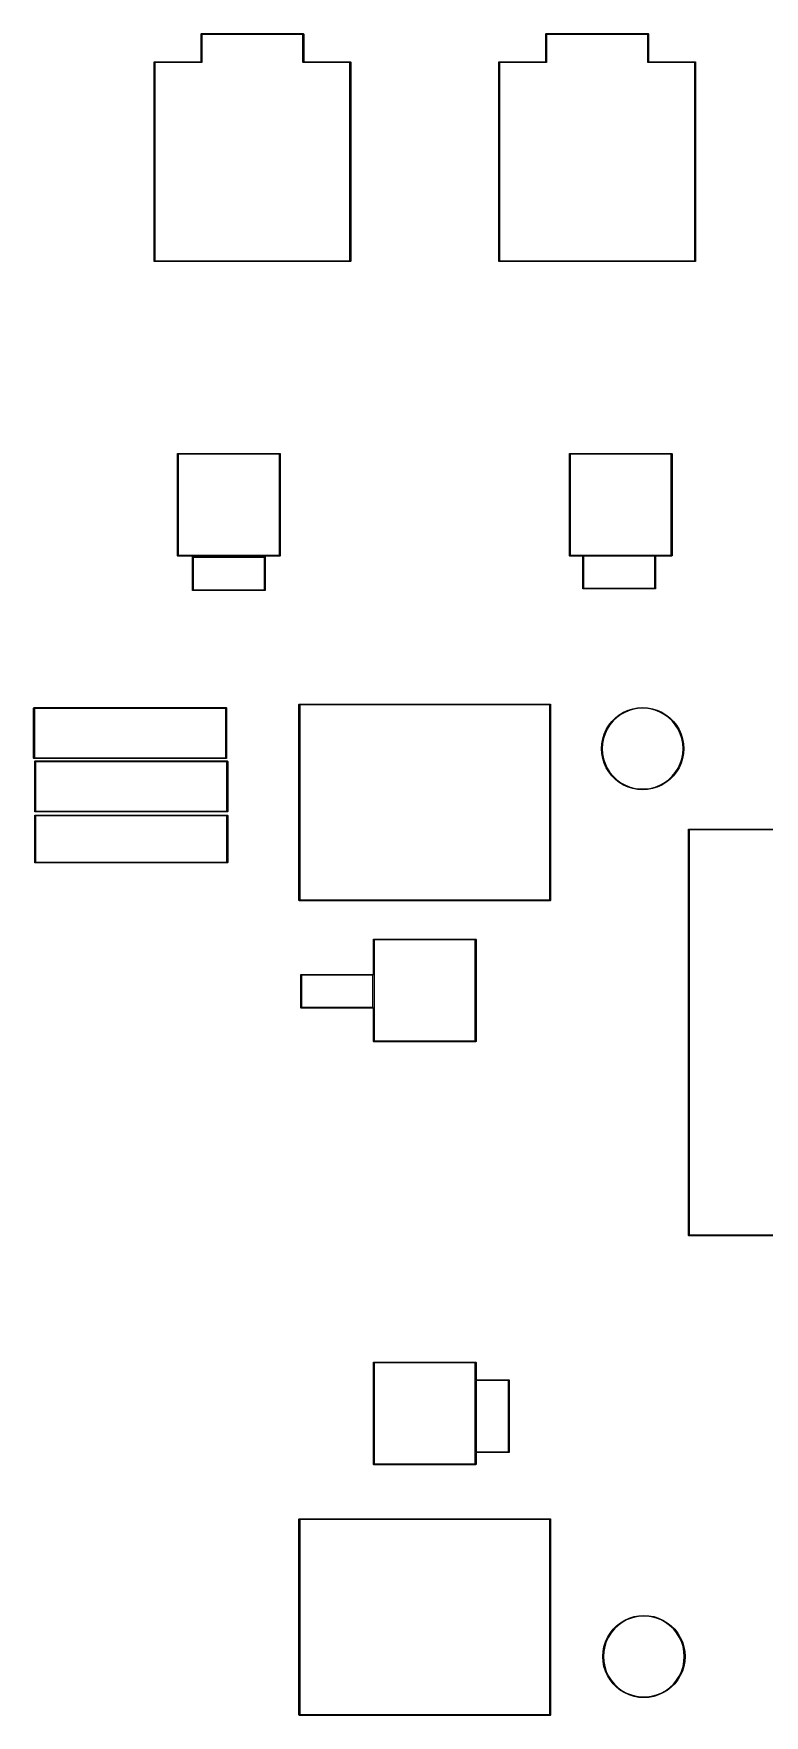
# Model space of a CAD drawing. Extents: x 0.56 to 7.71, y -4.93 to -0.64.
# Drawn here: x 3.151 to 4.987, y -4.932 to -0.706 of the extents above; entities that cross this region are included whole.
import ezdxf

# ---------------------------------------------------------------- set-up
doc = ezdxf.new("R2010")
doc.units = 0
doc.header["$MEASUREMENT"] = 0
doc.layers.add('BLACK', color=7, linetype='CONTINUOUS')

msp = doc.modelspace()

# ---------------------------------------------------------------- linework, layer by layer
at = {"layer": 'BLACK', "linetype": 'CONTINUOUS'}
for p, q in [((3.57185, -0.706693), (3.57214, -0.705997)), ((3.57185, -0.776575), (3.57185, -0.706693)), ((3.57214, -0.705997), (3.57283, -0.705709)), ((3.57283, -0.705709), (3.82874, -0.705709)), ((3.57382, -0.707677), (3.57382, -0.777559)), ((3.82776, -0.707677), (3.57382, -0.707677)), ((3.82776, -0.777559), (3.82776, -0.707677)), ((3.82874, -0.705709), (3.82944, -0.705997)), ((3.82944, -0.705997), (3.82972, -0.706693)), ((3.82972, -0.706693), (3.82972, -0.776575)), ((4.43799, -0.706693), (4.43828, -0.705997)), ((4.43799, -0.776575), (4.43799, -0.706693)), ((4.43828, -0.705997), (4.43898, -0.705709)), ((4.43898, -0.705709), (4.69488, -0.705709)), ((4.43996, -0.707677), (4.43996, -0.777559)), ((4.6939, -0.707677), (4.43996, -0.707677)), ((4.6939, -0.777559), (4.6939, -0.707677)), ((4.69488, -0.705709), (4.69558, -0.705997)), ((4.69558, -0.705997), (4.69587, -0.706693)), ((4.69587, -0.706693), (4.69587, -0.776575)), ((3.45374, -0.777559), (3.45403, -0.776863)), ((3.45374, -0.787402), (3.45374, -0.777559)), ((3.45374, -1.27756), (3.45374, -0.787402)), ((3.45403, -0.776863), (3.45472, -0.776575)), ((3.45472, -0.776575), (3.57185, -0.776575)), ((3.57283, -0.778543), (3.45571, -0.778543)), ((3.45571, -0.778543), (3.45571, -0.787402)), ((3.45571, -0.787402), (3.45571, -1.27657)), ((3.57353, -0.778255), (3.57283, -0.778543)), ((3.57382, -0.777559), (3.57353, -0.778255)), ((3.82804, -0.778255), (3.82776, -0.777559)), ((3.82874, -0.778543), (3.82804, -0.778255)), ((3.94587, -0.778543), (3.82874, -0.778543)), ((3.82972, -0.776575), (3.94685, -0.776575)), ((3.94587, -1.27657), (3.94587, -0.778543)), ((3.94685, -0.776575), (3.94755, -0.776863)), ((3.94755, -0.776863), (3.94783, -0.777559)), ((3.94783, -0.777559), (3.94783, -1.27756)), ((4.31988, -0.777559), (4.32017, -0.776863)), ((4.31988, -0.787402), (4.31988, -0.777559)), ((4.31988, -1.27756), (4.31988, -0.787402)), ((4.32017, -0.776863), (4.32087, -0.776575)), ((4.32087, -0.776575), (4.43799, -0.776575)), ((4.43898, -0.778543), (4.32185, -0.778543)), ((4.32185, -0.778543), (4.32185, -0.787402)), ((4.32185, -0.787402), (4.32185, -1.27657)), ((4.43967, -0.778255), (4.43898, -0.778543)), ((4.43996, -0.777559), (4.43967, -0.778255)), ((4.69419, -0.778255), (4.6939, -0.777559)), ((4.69488, -0.778543), (4.69419, -0.778255)), ((4.81201, -0.778543), (4.69488, -0.778543)), ((4.69587, -0.776575), (4.81299, -0.776575)), ((4.81201, -1.27657), (4.81201, -0.778543)), ((4.81299, -0.776575), (4.81369, -0.776863)), ((4.81369, -0.776863), (4.81398, -0.777559)), ((4.81398, -0.777559), (4.81398, -1.27756)), ((3.45403, -1.27826), (3.45374, -1.27756)), ((3.45472, -1.27854), (3.45403, -1.27826)), ((3.94685, -1.27854), (3.45472, -1.27854)), ((3.45571, -1.27657), (3.94587, -1.27657)), ((3.94755, -1.27826), (3.94685, -1.27854)), ((3.94783, -1.27756), (3.94755, -1.27826)), ((4.32017, -1.27826), (4.31988, -1.27756)), ((4.32087, -1.27854), (4.32017, -1.27826)), ((4.81299, -1.27854), (4.32087, -1.27854)), ((4.32185, -1.27657), (4.81201, -1.27657)), ((4.81369, -1.27826), (4.81299, -1.27854)), ((4.81398, -1.27756), (4.81369, -1.27826)), ((3.5128, -1.76181), (3.51308, -1.76112)), ((3.5128, -2.01772), (3.5128, -1.76181)), ((3.51308, -1.76112), (3.51378, -1.76083)), ((3.51378, -1.76083), (3.76969, -1.76083)), ((3.51476, -1.7628), (3.51476, -2.01673)), ((3.7687, -1.7628), (3.51476, -1.7628)), ((3.7687, -2.01673), (3.7687, -1.7628)), ((3.76969, -1.76083), (3.77038, -1.76112)), ((3.77038, -1.76112), (3.77067, -1.76181)), ((3.77067, -1.76181), (3.77067, -2.01772)), ((4.49705, -1.76181), (4.49734, -1.76112)), ((4.49705, -2.01772), (4.49705, -1.76181)), ((4.49734, -1.76112), (4.49803, -1.76083)), ((4.49803, -1.76083), (4.75394, -1.76083)), ((4.49902, -1.7628), (4.49902, -2.01673)), ((4.75295, -1.7628), (4.49902, -1.7628)), ((4.75295, -2.01673), (4.75295, -1.7628)), ((4.75394, -1.76083), (4.75463, -1.76112)), ((4.75463, -1.76112), (4.75492, -1.76181)), ((4.75492, -1.76181), (4.75492, -2.01772)), ((3.51308, -2.01841), (3.5128, -2.01772)), ((3.51378, -2.0187), (3.51308, -2.01841)), ((3.76969, -2.0187), (3.51378, -2.0187)), ((3.51476, -2.01673), (3.7687, -2.01673)), ((3.5502, -2.02165), (3.55049, -2.02096)), ((3.5502, -2.10433), (3.5502, -2.02165)), ((3.55049, -2.02096), (3.55118, -2.02067)), ((3.55118, -2.02067), (3.73228, -2.02067)), ((3.55217, -2.02264), (3.55217, -2.10335)), ((3.7313, -2.02264), (3.55217, -2.02264)), ((3.7313, -2.10335), (3.7313, -2.02264)), ((3.73228, -2.02067), (3.73298, -2.02096)), ((3.73298, -2.02096), (3.73327, -2.02165)), ((3.73327, -2.02165), (3.73327, -2.10433)), ((3.77038, -2.01841), (3.76969, -2.0187)), ((3.77067, -2.01772), (3.77038, -2.01841)), ((4.49734, -2.01841), (4.49705, -2.01772)), ((4.49803, -2.0187), (4.49734, -2.01841)), ((4.53051, -2.0187), (4.49803, -2.0187)), ((4.49902, -2.01673), (4.75295, -2.01673)), ((4.53051, -2.10039), (4.53051, -2.0187)), ((4.53248, -2.0187), (4.53248, -2.09941)), ((4.71161, -2.0187), (4.53248, -2.0187)), ((4.71161, -2.09941), (4.71161, -2.0187)), ((4.75394, -2.0187), (4.71358, -2.0187)), ((4.71358, -2.0187), (4.71358, -2.10039)), ((4.75463, -2.01841), (4.75394, -2.0187)), ((4.75492, -2.01772), (4.75463, -2.01841)), ((3.55049, -2.10503), (3.5502, -2.10433)), ((3.55118, -2.10531), (3.55049, -2.10503)), ((3.73228, -2.10531), (3.55118, -2.10531)), ((3.55217, -2.10335), (3.7313, -2.10335)), ((3.73298, -2.10503), (3.73228, -2.10531)), ((3.73327, -2.10433), (3.73298, -2.10503)), ((4.5308, -2.10109), (4.53051, -2.10039)), ((4.5315, -2.10138), (4.5308, -2.10109)), ((4.7126, -2.10138), (4.5315, -2.10138)), ((4.53248, -2.09941), (4.71161, -2.09941)), ((4.71329, -2.10109), (4.7126, -2.10138)), ((4.71358, -2.10039), (4.71329, -2.10109)), ((3.15138, -2.40059), (3.15167, -2.39989)), ((3.15138, -2.52657), (3.15138, -2.40059)), ((3.15167, -2.39989), (3.15236, -2.39961)), ((3.15236, -2.39961), (3.63504, -2.39961)), ((3.15335, -2.40157), (3.15335, -2.52559)), ((3.63406, -2.40157), (3.15335, -2.40157)), ((3.63406, -2.52559), (3.63406, -2.40157)), ((3.63504, -2.39961), (3.63574, -2.39989)), ((3.63574, -2.39989), (3.63602, -2.40059)), ((3.63602, -2.40059), (3.63602, -2.52657)), ((3.81791, -2.39173), (3.8182, -2.39104)), ((3.81791, -2.88386), (3.81791, -2.39173)), ((3.8182, -2.39104), (3.8189, -2.39075)), ((3.8189, -2.39075), (4.44882, -2.39075)), ((3.81988, -2.39272), (3.81988, -2.88287)), ((4.44783, -2.39272), (3.81988, -2.39272)), ((4.44783, -2.88287), (4.44783, -2.39272)), ((4.44882, -2.39075), (4.44951, -2.39104)), ((4.44951, -2.39104), (4.4498, -2.39173)), ((4.4498, -2.39173), (4.4498, -2.88386)), ((4.63307, -2.41107), (4.64446, -2.40595)), ((4.64971, -2.40598), (4.63785, -2.41067)), ((4.64446, -2.40595), (4.65637, -2.40224)), ((4.66207, -2.4028), (4.64971, -2.40598)), ((4.65637, -2.40224), (4.66865, -2.39999)), ((4.67472, -2.4012), (4.66207, -2.4028)), ((4.66865, -2.39999), (4.6811, -2.39924)), ((4.68748, -2.4012), (4.67472, -2.4012)), ((4.6811, -2.39924), (4.69356, -2.39999)), ((4.70014, -2.4028), (4.68748, -2.4012)), ((4.69356, -2.39999), (4.70583, -2.40224)), ((4.71249, -2.40598), (4.70014, -2.4028)), ((4.70583, -2.40224), (4.71775, -2.40595)), ((4.72435, -2.41067), (4.71249, -2.40598)), ((4.71775, -2.40595), (4.72913, -2.41107)), ((4.58959, -2.45456), (4.59605, -2.44388)), ((4.59892, -2.44288), (4.59209, -2.45365)), ((4.59605, -2.44388), (4.60375, -2.43405)), ((4.60705, -2.43305), (4.59892, -2.44288)), ((4.60375, -2.43405), (4.61257, -2.42523)), ((4.61635, -2.42432), (4.60705, -2.43305)), ((4.61257, -2.42523), (4.62239, -2.41753)), ((4.62667, -2.41682), (4.61635, -2.42432)), ((4.62239, -2.41753), (4.63307, -2.41107)), ((4.63785, -2.41067), (4.62667, -2.41682)), ((4.73553, -2.41682), (4.72435, -2.41067)), ((4.72913, -2.41107), (4.73981, -2.41753)), ((4.74585, -2.42432), (4.73553, -2.41682)), ((4.73981, -2.41753), (4.74963, -2.42523)), ((4.75515, -2.43305), (4.74585, -2.42432)), ((4.74963, -2.42523), (4.75846, -2.43405)), ((4.76328, -2.44288), (4.75515, -2.43305)), ((4.75846, -2.43405), (4.76615, -2.44388)), ((4.77012, -2.45365), (4.76328, -2.44288)), ((4.76615, -2.44388), (4.77261, -2.45456)), ((4.57776, -2.50258), (4.57851, -2.49013)), ((4.57851, -2.49013), (4.58076, -2.47785)), ((4.58032, -2.48985), (4.57952, -2.50258)), ((4.58272, -2.47732), (4.58032, -2.48985)), ((4.58076, -2.47785), (4.58447, -2.46594)), ((4.58666, -2.46519), (4.58272, -2.47732)), ((4.58447, -2.46594), (4.58959, -2.45456)), ((4.59209, -2.45365), (4.58666, -2.46519)), ((4.77555, -2.46519), (4.77012, -2.45365)), ((4.77261, -2.45456), (4.77773, -2.46594)), ((4.77949, -2.47732), (4.77555, -2.46519)), ((4.77773, -2.46594), (4.78145, -2.47785)), ((4.78188, -2.48985), (4.77949, -2.47732)), ((4.78145, -2.47785), (4.7837, -2.49013)), ((4.78268, -2.50258), (4.78188, -2.48985)), ((4.7837, -2.49013), (4.78445, -2.50258)), ((3.15167, -2.52727), (3.15138, -2.52657)), ((3.15236, -2.52756), (3.15167, -2.52727)), ((3.63504, -2.52756), (3.15236, -2.52756)), ((3.15335, -2.52559), (3.63406, -2.52559)), ((3.15413, -2.53465), (3.15442, -2.53395)), ((3.15413, -2.66063), (3.15413, -2.53465)), ((3.15442, -2.53395), (3.15512, -2.53366)), ((3.15512, -2.53366), (3.6378, -2.53366)), ((3.1561, -2.53563), (3.1561, -2.65965)), ((3.63681, -2.53563), (3.1561, -2.53563)), ((3.63574, -2.52727), (3.63504, -2.52756)), ((3.63602, -2.52657), (3.63574, -2.52727)), ((3.63681, -2.65965), (3.63681, -2.53563)), ((3.6378, -2.53366), (3.63849, -2.53395)), ((3.63849, -2.53395), (3.63878, -2.53465)), ((3.63878, -2.53465), (3.63878, -2.66063)), ((4.57851, -2.51504), (4.57776, -2.50258)), ((4.58076, -2.52732), (4.57851, -2.51504)), ((4.57952, -2.50258), (4.58032, -2.51531)), ((4.58032, -2.51531), (4.58272, -2.52784)), ((4.58447, -2.53923), (4.58076, -2.52732)), ((4.58272, -2.52784), (4.58666, -2.53998)), ((4.77555, -2.53998), (4.77949, -2.52784)), ((4.78145, -2.52732), (4.77773, -2.53923)), ((4.77949, -2.52784), (4.78188, -2.51531)), ((4.7837, -2.51504), (4.78145, -2.52732)), ((4.78188, -2.51531), (4.78268, -2.50258)), ((4.78445, -2.50258), (4.7837, -2.51504)), ((4.58959, -2.55061), (4.58447, -2.53923)), ((4.58666, -2.53998), (4.59209, -2.55152)), ((4.59605, -2.56129), (4.58959, -2.55061)), ((4.59209, -2.55152), (4.59892, -2.56229)), ((4.60375, -2.57111), (4.59605, -2.56129)), ((4.59892, -2.56229), (4.60705, -2.57212)), ((4.61257, -2.57994), (4.60375, -2.57111)), ((4.60705, -2.57212), (4.61635, -2.58085)), ((4.74585, -2.58085), (4.75515, -2.57212)), ((4.75846, -2.57111), (4.74963, -2.57994)), ((4.75515, -2.57212), (4.76328, -2.56229)), ((4.76615, -2.56129), (4.75846, -2.57111)), ((4.76328, -2.56229), (4.77012, -2.55152)), ((4.77261, -2.55061), (4.76615, -2.56129)), ((4.77012, -2.55152), (4.77555, -2.53998)), ((4.77773, -2.53923), (4.77261, -2.55061)), ((4.62239, -2.58764), (4.61257, -2.57994)), ((4.61635, -2.58085), (4.62667, -2.58835)), ((4.63307, -2.59409), (4.62239, -2.58764)), ((4.62667, -2.58835), (4.63785, -2.59449)), ((4.64446, -2.59921), (4.63307, -2.59409)), ((4.63785, -2.59449), (4.64971, -2.59919)), ((4.65637, -2.60293), (4.64446, -2.59921)), ((4.64971, -2.59919), (4.66207, -2.60236)), ((4.66865, -2.60518), (4.65637, -2.60293)), ((4.66207, -2.60236), (4.67472, -2.60396)), ((4.6811, -2.60593), (4.66865, -2.60518)), ((4.67472, -2.60396), (4.68748, -2.60396)), ((4.69356, -2.60518), (4.6811, -2.60593)), ((4.68748, -2.60396), (4.70014, -2.60236)), ((4.70583, -2.60293), (4.69356, -2.60518)), ((4.70014, -2.60236), (4.71249, -2.59919)), ((4.71775, -2.59921), (4.70583, -2.60293)), ((4.71249, -2.59919), (4.72435, -2.59449)), ((4.72913, -2.59409), (4.71775, -2.59921)), ((4.72435, -2.59449), (4.73553, -2.58835)), ((4.73981, -2.58764), (4.72913, -2.59409)), ((4.73553, -2.58835), (4.74585, -2.58085)), ((4.74963, -2.57994), (4.73981, -2.58764)), ((3.15442, -2.66133), (3.15413, -2.66063)), ((3.15512, -2.66161), (3.15442, -2.66133)), ((3.6378, -2.66161), (3.15512, -2.66161)), ((3.1561, -2.65965), (3.63681, -2.65965)), ((3.63849, -2.66133), (3.6378, -2.66161)), ((3.63878, -2.66063), (3.63849, -2.66133)), ((3.15413, -2.67087), (3.15442, -2.67017)), ((3.15413, -2.78898), (3.15413, -2.67087)), ((3.15442, -2.67017), (3.15512, -2.66988)), ((3.15512, -2.66988), (3.6378, -2.66988)), ((3.1561, -2.67185), (3.1561, -2.78799)), ((3.63681, -2.67185), (3.1561, -2.67185)), ((3.63681, -2.78799), (3.63681, -2.67185)), ((3.6378, -2.66988), (3.63849, -2.67017)), ((3.63849, -2.67017), (3.63878, -2.67087)), ((3.63878, -2.67087), (3.63878, -2.78898)), ((4.79626, -2.70591), (4.79655, -2.70521)), ((4.79626, -3.72559), (4.79626, -2.70591)), ((4.79655, -2.70521), (4.79724, -2.70492)), ((4.79724, -2.70492), (5.67113, -2.70492)), ((4.79823, -2.70689), (4.79823, -3.72461)), ((5.81594, -2.70689), (4.79823, -2.70689)), ((3.15442, -2.78967), (3.15413, -2.78898)), ((3.1561, -2.78799), (3.63681, -2.78799)), ((3.63878, -2.78898), (3.63849, -2.78967)), ((3.15512, -2.78996), (3.15442, -2.78967)), ((3.6378, -2.78996), (3.15512, -2.78996)), ((3.63849, -2.78967), (3.6378, -2.78996)), ((3.8182, -2.88455), (3.81791, -2.88386)), ((3.8189, -2.88484), (3.8182, -2.88455)), ((4.44882, -2.88484), (3.8189, -2.88484)), ((3.81988, -2.88287), (4.44783, -2.88287)), ((4.44951, -2.88455), (4.44882, -2.88484)), ((4.4498, -2.88386), (4.44951, -2.88455)), ((4.00492, -2.98228), (4.00521, -2.98159)), ((4.00492, -3.06996), (4.00492, -2.98228)), ((4.00521, -2.98159), (4.00591, -2.9813)), ((4.00591, -2.9813), (4.26181, -2.9813)), ((4.00689, -2.98327), (4.00689, -3.2372)), ((4.26083, -2.98327), (4.00689, -2.98327)), ((4.26083, -3.2372), (4.26083, -2.98327)), ((4.26181, -2.9813), (4.26251, -2.98159)), ((4.26251, -2.98159), (4.2628, -2.98228)), ((4.2628, -2.98228), (4.2628, -3.23819)), ((3.82264, -3.07087), (3.82293, -3.07017)), ((3.82264, -3.15354), (3.82264, -3.07087)), ((3.82293, -3.07017), (3.82362, -3.06988)), ((3.82362, -3.06988), (4.00472, -3.06988)), ((3.82461, -3.07185), (3.82461, -3.15256)), ((4.00374, -3.07185), (3.82461, -3.07185)), ((4.00374, -3.15256), (4.00374, -3.07185)), ((4.00472, -3.06988), (4.00492, -3.06996)), ((3.82293, -3.15424), (3.82264, -3.15354)), ((3.82362, -3.15453), (3.82293, -3.15424)), ((4.00472, -3.15453), (3.82362, -3.15453)), ((3.82461, -3.15256), (4.00374, -3.15256)), ((4.00492, -3.15445), (4.00472, -3.15453)), ((4.00492, -3.23819), (4.00492, -3.15445)), ((4.00521, -3.23888), (4.00492, -3.23819)), ((4.00591, -3.23917), (4.00521, -3.23888)), ((4.26181, -3.23917), (4.00591, -3.23917)), ((4.00689, -3.2372), (4.26083, -3.2372)), ((4.26251, -3.23888), (4.26181, -3.23917)), ((4.2628, -3.23819), (4.26251, -3.23888)), ((4.79655, -3.72629), (4.79626, -3.72559)), ((4.79724, -3.72657), (4.79655, -3.72629)), ((5.81693, -3.72657), (4.79724, -3.72657)), ((4.79823, -3.72461), (5.81594, -3.72461)), ((4.00492, -4.04528), (4.00521, -4.04458)), ((4.00492, -4.30118), (4.00492, -4.04528)), ((4.00521, -4.04458), (4.00591, -4.04429)), ((4.00591, -4.04429), (4.26181, -4.04429)), ((4.00689, -4.04626), (4.00689, -4.3002)), ((4.26083, -4.04626), (4.00689, -4.04626)), ((4.26083, -4.3002), (4.26083, -4.04626)), ((4.26181, -4.04429), (4.26251, -4.04458)), ((4.26251, -4.04458), (4.2628, -4.04528)), ((4.2628, -4.04528), (4.2628, -4.08878)), ((4.2628, -4.08878), (4.34488, -4.08878)), ((4.26319, -4.09075), (4.26319, -4.26988)), ((4.3439, -4.09075), (4.26319, -4.09075)), ((4.3439, -4.26988), (4.3439, -4.09075)), ((4.34488, -4.08878), (4.34558, -4.08907)), ((4.34558, -4.08907), (4.34587, -4.08976)), ((4.34587, -4.08976), (4.34587, -4.27087)), ((4.00521, -4.30188), (4.00492, -4.30118)), ((4.00591, -4.30217), (4.00521, -4.30188)), ((4.26181, -4.30217), (4.00591, -4.30217)), ((4.00689, -4.3002), (4.26083, -4.3002)), ((4.26251, -4.30188), (4.26181, -4.30217)), ((4.2628, -4.30118), (4.26251, -4.30188)), ((4.34488, -4.27185), (4.2628, -4.27185)), ((4.2628, -4.27185), (4.2628, -4.30118)), ((4.26319, -4.26988), (4.3439, -4.26988)), ((4.34558, -4.27156), (4.34488, -4.27185)), ((4.34587, -4.27087), (4.34558, -4.27156)), ((3.81791, -4.43898), (3.8182, -4.43828)), ((3.81791, -4.9311), (3.81791, -4.43898)), ((3.8182, -4.43828), (3.8189, -4.43799)), ((3.8189, -4.43799), (4.44882, -4.43799)), ((3.81988, -4.43996), (3.81988, -4.93012)), ((4.44783, -4.43996), (3.81988, -4.43996)), ((4.44783, -4.93012), (4.44783, -4.43996)), ((4.44882, -4.43799), (4.44951, -4.43828)), ((4.44951, -4.43828), (4.4498, -4.43898)), ((4.4498, -4.43898), (4.4498, -4.9311)), ((4.63622, -4.69274), (4.6476, -4.68762)), ((4.65286, -4.68765), (4.641, -4.69234)), ((4.6476, -4.68762), (4.65952, -4.68391)), ((4.66522, -4.68447), (4.65286, -4.68765)), ((4.65952, -4.68391), (4.67179, -4.68166)), ((4.67787, -4.68287), (4.66522, -4.68447)), ((4.67179, -4.68166), (4.68425, -4.68091)), ((4.69063, -4.68287), (4.67787, -4.68287)), ((4.68425, -4.68091), (4.69671, -4.68166)), ((4.70329, -4.68447), (4.69063, -4.68287)), ((4.69671, -4.68166), (4.70898, -4.68391)), ((4.71564, -4.68765), (4.70329, -4.68447)), ((4.70898, -4.68391), (4.7209, -4.68762)), ((4.7275, -4.69234), (4.71564, -4.68765)), ((4.7209, -4.68762), (4.73228, -4.69274)), ((4.59274, -4.73622), (4.5992, -4.72554)), ((4.60207, -4.72455), (4.59524, -4.73532)), ((4.5992, -4.72554), (4.6069, -4.71572)), ((4.6102, -4.71472), (4.60207, -4.72455)), ((4.6069, -4.71572), (4.61572, -4.7069)), ((4.6195, -4.70598), (4.6102, -4.71472)), ((4.61572, -4.7069), (4.62554, -4.6992)), ((4.62982, -4.69849), (4.6195, -4.70598)), ((4.62554, -4.6992), (4.63622, -4.69274)), ((4.641, -4.69234), (4.62982, -4.69849)), ((4.73868, -4.69849), (4.7275, -4.69234)), ((4.73228, -4.69274), (4.74296, -4.6992)), ((4.749, -4.70598), (4.73868, -4.69849)), ((4.74296, -4.6992), (4.75278, -4.7069)), ((4.7583, -4.71472), (4.749, -4.70598)), ((4.75278, -4.7069), (4.76161, -4.71572)), ((4.76643, -4.72455), (4.7583, -4.71472)), ((4.76161, -4.71572), (4.7693, -4.72554)), ((4.77327, -4.73532), (4.76643, -4.72455)), ((4.7693, -4.72554), (4.77576, -4.73622)), ((4.58091, -4.78425), (4.58166, -4.77179)), ((4.58166, -4.77179), (4.58391, -4.75952)), ((4.58347, -4.77152), (4.58267, -4.78425)), ((4.58586, -4.75899), (4.58347, -4.77152)), ((4.58391, -4.75952), (4.58762, -4.7476)), ((4.58981, -4.74686), (4.58586, -4.75899)), ((4.58762, -4.7476), (4.59274, -4.73622)), ((4.59524, -4.73532), (4.58981, -4.74686)), ((4.7787, -4.74686), (4.77327, -4.73532)), ((4.77576, -4.73622), (4.78088, -4.7476)), ((4.78264, -4.75899), (4.7787, -4.74686)), ((4.78088, -4.7476), (4.7846, -4.75952)), ((4.78503, -4.77152), (4.78264, -4.75899)), ((4.7846, -4.75952), (4.78684, -4.77179)), ((4.78583, -4.78425), (4.78503, -4.77152)), ((4.78684, -4.77179), (4.7876, -4.78425)), ((4.58166, -4.79671), (4.58091, -4.78425)), ((4.58391, -4.80898), (4.58166, -4.79671)), ((4.58267, -4.78425), (4.58347, -4.79698)), ((4.58347, -4.79698), (4.58586, -4.80951)), ((4.58762, -4.8209), (4.58391, -4.80898)), ((4.58586, -4.80951), (4.58981, -4.82165)), ((4.7787, -4.82165), (4.78264, -4.80951)), ((4.7846, -4.80898), (4.78088, -4.8209)), ((4.78264, -4.80951), (4.78503, -4.79698)), ((4.78684, -4.79671), (4.7846, -4.80898)), ((4.78503, -4.79698), (4.78583, -4.78425)), ((4.7876, -4.78425), (4.78684, -4.79671)), ((4.59274, -4.83228), (4.58762, -4.8209)), ((4.58981, -4.82165), (4.59524, -4.83319)), ((4.5992, -4.84296), (4.59274, -4.83228)), ((4.59524, -4.83319), (4.60207, -4.84396)), ((4.6069, -4.85278), (4.5992, -4.84296)), ((4.60207, -4.84396), (4.6102, -4.85379)), ((4.61572, -4.86161), (4.6069, -4.85278)), ((4.6102, -4.85379), (4.6195, -4.86252)), ((4.749, -4.86252), (4.7583, -4.85379)), ((4.76161, -4.85278), (4.75278, -4.86161)), ((4.7583, -4.85379), (4.76643, -4.84396)), ((4.7693, -4.84296), (4.76161, -4.85278)), ((4.76643, -4.84396), (4.77327, -4.83319)), ((4.77576, -4.83228), (4.7693, -4.84296)), ((4.77327, -4.83319), (4.7787, -4.82165)), ((4.78088, -4.8209), (4.77576, -4.83228)), ((4.62554, -4.8693), (4.61572, -4.86161)), ((4.6195, -4.86252), (4.62982, -4.87002)), ((4.63622, -4.87576), (4.62554, -4.8693)), ((4.62982, -4.87002), (4.641, -4.87616)), ((4.6476, -4.88088), (4.63622, -4.87576)), ((4.641, -4.87616), (4.65286, -4.88086)), ((4.65952, -4.8846), (4.6476, -4.88088)), ((4.65286, -4.88086), (4.66522, -4.88403)), ((4.67179, -4.88684), (4.65952, -4.8846)), ((4.66522, -4.88403), (4.67787, -4.88563)), ((4.68425, -4.8876), (4.67179, -4.88684)), ((4.67787, -4.88563), (4.69063, -4.88563)), ((4.69671, -4.88684), (4.68425, -4.8876)), ((4.69063, -4.88563), (4.70329, -4.88403)), ((4.70898, -4.8846), (4.69671, -4.88684)), ((4.70329, -4.88403), (4.71564, -4.88086)), ((4.7209, -4.88088), (4.70898, -4.8846)), ((4.71564, -4.88086), (4.7275, -4.87616)), ((4.73228, -4.87576), (4.7209, -4.88088)), ((4.7275, -4.87616), (4.73868, -4.87002)), ((4.74296, -4.8693), (4.73228, -4.87576)), ((4.73868, -4.87002), (4.749, -4.86252)), ((4.75278, -4.86161), (4.74296, -4.8693)), ((3.8182, -4.9318), (3.81791, -4.9311)), ((3.8189, -4.93209), (3.8182, -4.9318)), ((4.44882, -4.93209), (3.8189, -4.93209)), ((3.81988, -4.93012), (4.44783, -4.93012)), ((4.44951, -4.9318), (4.44882, -4.93209)), ((4.4498, -4.9311), (4.44951, -4.9318))]:
    msp.add_line(p, q, dxfattribs=at)

doc.saveas('drawing.dxf')
